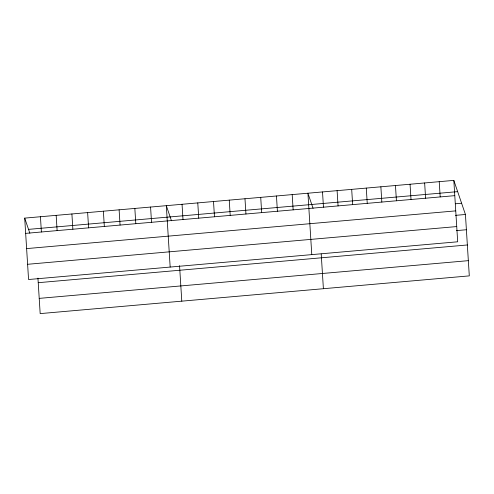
<?xml version="1.0" encoding="UTF-8"?>
<svg xmlns="http://www.w3.org/2000/svg" width="494" height="494" viewBox="0 0 494 494"><rect width="100%" height="100%" fill="white"/><g stroke="black" fill="none" stroke-linecap="round" stroke-linejoin="round"><path stroke-width="0.74" d="M453.825 180.39L457.685 241.788L28.566 279.518L24.7 218.12L453.825 180.39L465.434 214.482L469.3 275.88L40.175 313.61L37.945 278.128M28.535 229.37L457.654 191.641M25.657 233.372L454.783 195.649M455.462 203.775L461.606 203.232M26.62 248.599L455.74 210.876M455.456 215.359L465.434 214.482M27.602 264.29L456.728 226.567M456.413 230.618L466.398 229.741M38.229 282.692L467.355 244.968M39.217 298.382L468.343 260.659M313.073 208.332L307.923 193.216L311.782 254.614M171.461 220.781L166.311 205.665L170.171 267.069M24.7 218.12L29.85 233.23M439.234 181.675L440.191 196.933M424.642 182.959L425.606 198.218M410.051 184.237L411.014 199.496M395.466 185.522L396.423 200.78M380.874 186.806L381.831 202.065M366.282 188.091L367.24 203.343M351.691 189.369L352.654 204.627M337.099 190.653L338.063 205.912M322.514 191.938L323.471 207.196M321.211 253.99L323.397 288.712M292.189 194.599L293.146 209.857M276.455 195.982L277.412 211.241M260.721 197.365L261.678 212.624M244.981 198.749L245.944 214.007M229.247 200.132L230.21 215.39M213.513 201.515L214.476 216.773M197.779 202.898L198.742 218.157M182.045 204.281L183.002 219.54M179.557 265.679L181.786 301.161M150.577 207.048L151.535 222.306M134.843 208.437L135.801 223.689M119.11 209.82L120.067 225.073M103.376 211.204L104.333 226.456M87.636 212.587L88.599 227.839M71.902 213.97L72.865 229.222M56.168 215.353L57.131 230.605M40.434 216.736L41.397 231.989"/></g></svg>
